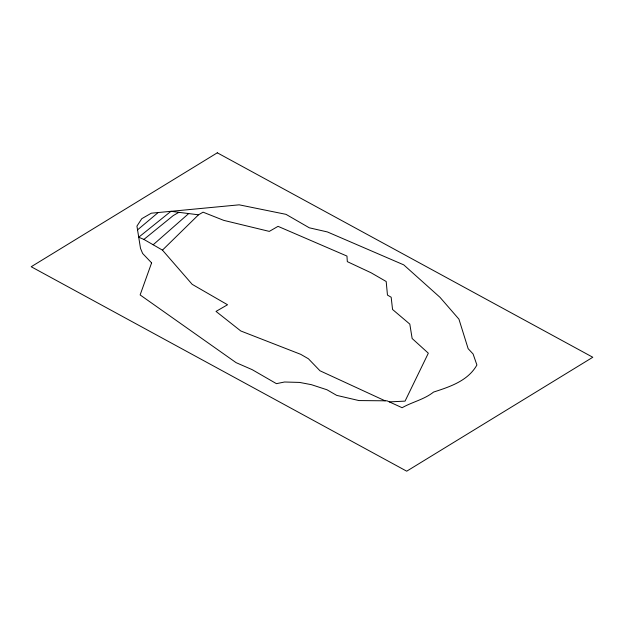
<?xml version="1.0" encoding="UTF-8"?>
<svg xmlns="http://www.w3.org/2000/svg" width="624" height="624" viewBox="0 0 624 624"><rect width="100%" height="100%" fill="white"/><g stroke="black" fill="none" stroke-linecap="round" stroke-linejoin="round"><path stroke-width="0.94" d="M198.502 214.812L170.945 211.318L138.723 237.221L143.902 239.421L162.458 250.13L198.502 214.812L203.081 212.176L223.712 220.358L269.303 231.395L278.039 226.348L346.96 256.074L347.311 261.635L371.062 272.766L386.186 281.502L387.465 295.09L391.162 297.219L392.558 309.481L409.812 324.113L412.144 338.504L428.329 353.2L405.054 401.123L389.384 401.895M153.176 244.772L188.698 213.572M137.553 229.866L158.2 212.534M143.902 239.421L173.269 215.569L178.885 212.332M385.078 400.811L319.972 370.773L308.428 358.784L300.745 354.346L240.77 330.97L216.021 311.407L227.542 304.754L192.184 284.341L162.458 250.13M151.609 262.883L140.127 294.934L236.083 362.645L252.197 369.665L276.432 383.659L284.536 382.005L299.575 382.418L311.392 384.673L326.992 389.774L336.695 395.374L358.94 400.569L387.036 400.826L402.121 407.722C412.339 401.895 424.07 399.594 433.563 392.075C449.896 386.763 467.938 380.929 476.908 365.009L473.101 353.995L468.148 348.683L458.936 319.16L439.975 297.305L403.744 264.865L327.421 231.949L309.309 227.807L285.995 214.344L239.171 204.828L151.32 213.19L141.773 218.696L136.945 226.091L140.501 248.36L142.631 253.469L151.609 262.883M217.3 152.81L31.2 266.737L406.708 471.19L592.8 357.256L217.3 152.81"/></g></svg>
